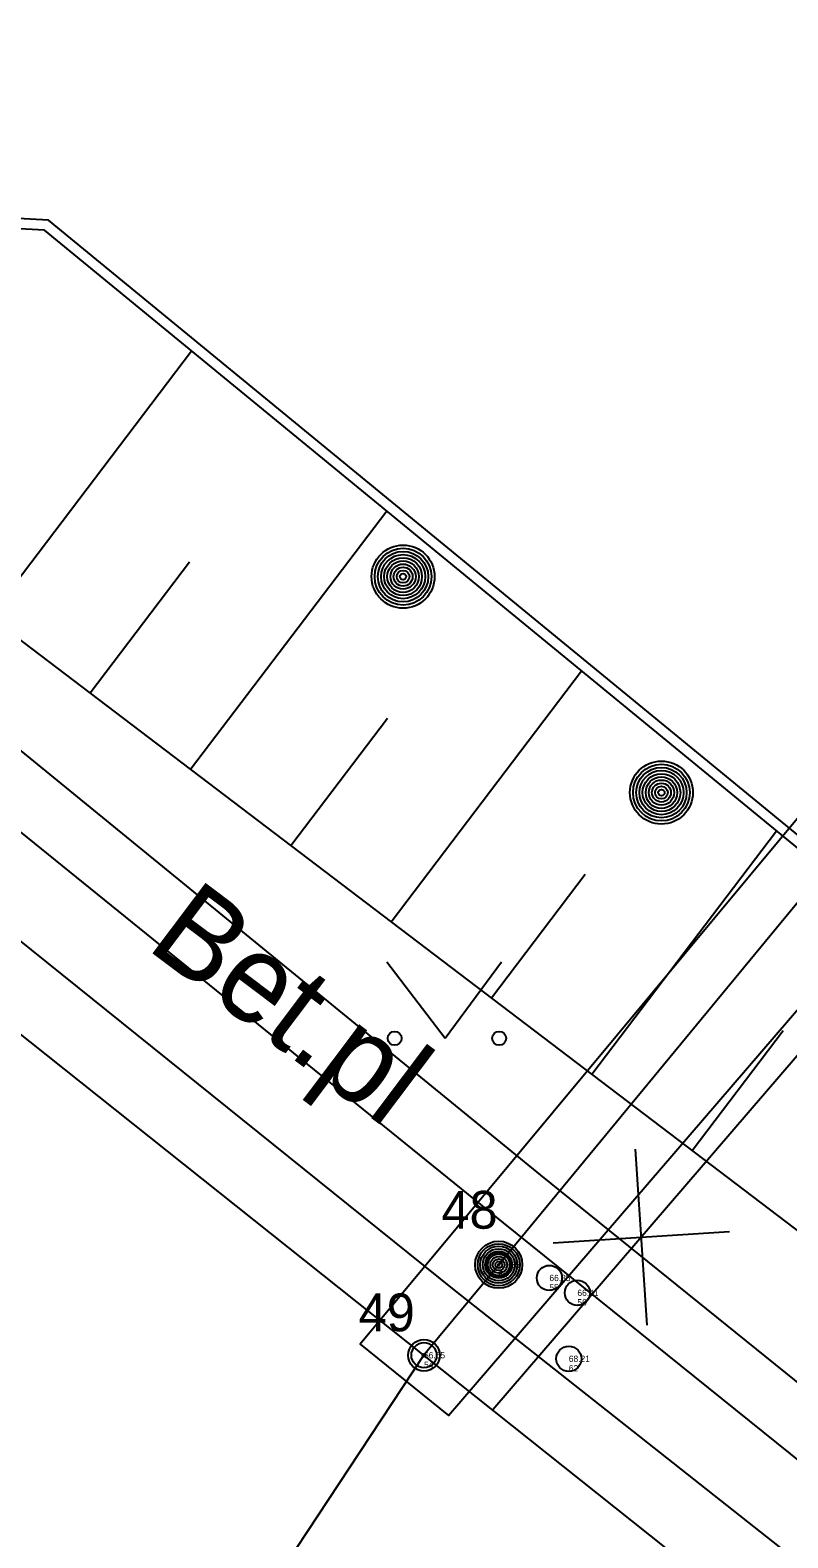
# Model space of a CAD drawing. Extents: x 640663 to 641119, y 6454502 to 6455213.
# Drawn here: x 640885.62 to 640891.63, y 6455025.57 to 6455037.53 of the extents above; entities that cross this region are included whole.
import ezdxf

# ---------------------------------------------------------------- set-up
doc = ezdxf.new("R2010")
doc.units = 0
for name, color, linetype in [('ABIJOONIS', 7, 'Continuous'), ('HALJASTUS', 7, 'Continuous'), ('HOONE', 7, 'Continuous'), ('HOONEDET', 7, 'Continuous'), ('KOORDPUNKT', 7, 'Continuous'), ('MOOTKORG-EH2000', 7, 'Continuous'), ('MOOTMPUNKT', 7, 'Continuous'), ('MOOTNR', 7, 'Continuous'), ('MOOTPIIR', 7, 'Continuous'), ('RAJATIS', 7, 'Continuous'), ('RELJEEF', 7, 'Continuous'), ('SITRASS', 7, 'Continuous'), ('TEE', 7, 'Continuous'), ('TTRASS', 7, 'Continuous')]:
    doc.layers.add(name, color=color, linetype=linetype)

msp = doc.modelspace()

# ---------------------------------------------------------------- linework, layer by layer
at = {"layer": 'ABIJOONIS'}
msp.add_lwpolyline([(640879.675, 6455024.09), (640886.809, 6455024.09), (640888.744, 6455027.019)], dxfattribs=at)
at = {"layer": 'HALJASTUS'}
for p, q in [((640888.449, 6455030.14), (640888.912, 6455029.533)), ((640888.912, 6455029.533), (640889.358, 6455030.14))]:
    msp.add_line(p, q, dxfattribs=at)
for centre in [(640888.511, 6455029.533), (640889.34, 6455029.533)]:
    msp.add_circle(centre, 0.055, dxfattribs=at)
at = {"layer": 'HOONE'}
msp.add_lwpolyline([(640861.332, 6455033.362), (640895.085, 6455006.498), (640895.68, 6455007.248), (640895.758, 6455007.186), (640902.691, 6455015.918), (640869.219, 6455042.559)], dxfattribs=at)
at = {"layer": 'HOONEDET'}
msp.add_lwpolyline([(640882.636, 6455032.637), (640888.982, 6455027.539), (640893.049, 6455024.326), (640895.251, 6455022.595)], dxfattribs=at)
at = {"layer": 'KOORDPUNKT'}
for radius in [0.125, 0.0125, 0.011, 0.00955, 0.00807, 0.00659, 0.00511, 0.00363, 0.00215]:
    msp.add_circle((640888.744, 6455027.019), radius, dxfattribs=at)
at = {"layer": 'MOOTMPUNKT'}
for centre in [(640889.337, 6455027.737), (640889.739, 6455027.632), (640889.961, 6455027.514), (640888.744, 6455027.019), (640889.893, 6455026.991)]:
    msp.add_circle(centre, 0.1, dxfattribs=at)
at = {"layer": 'MOOTPIIR'}
msp.add_lwpolyline([(640921.076, 6455027.926), (640902.06, 6455043.72), (640888.238, 6455027.106), (640888.939, 6455026.54), (640902.232, 6455041.996), (640920.927, 6455026.503)], dxfattribs=at)
at = {"layer": 'RAJATIS'}
for centre, radius in [((640888.578, 6455033.195), 0.25), ((640888.578, 6455033.195), 0.225), ((640888.578, 6455033.195), 0.2), ((640888.578, 6455033.195), 0.175), ((640888.578, 6455033.195), 0.15), ((640888.578, 6455033.195), 0.125), ((640888.578, 6455033.195), 0.1), ((640888.578, 6455033.195), 0.075), ((640888.578, 6455033.195), 0.05), ((640888.578, 6455033.195), 0.025), ((640890.628, 6455031.482), 0.25), ((640890.628, 6455031.482), 0.225), ((640890.628, 6455031.482), 0.2), ((640890.628, 6455031.482), 0.175), ((640890.628, 6455031.482), 0.15), ((640890.628, 6455031.482), 0.125), ((640890.628, 6455031.482), 0.1), ((640890.628, 6455031.482), 0.075), ((640890.628, 6455031.482), 0.05), ((640890.628, 6455031.482), 0.025)]:
    msp.add_circle(centre, radius, dxfattribs=at)
at = {"layer": 'RELJEEF'}
for points in [[(640885.298, 6455032.878), (640886.9, 6455034.987)], [(640896.022, 6455023.975), (640896.043, 6455024.424), (640894.481, 6455025.902), (640884.365, 6455033.586), (640883.673, 6455034.042)], [(640886.89, 6455031.668), (640888.448, 6455033.718)], [(640886.094, 6455032.273), (640886.884, 6455033.313)], [(640888.483, 6455030.458), (640889.995, 6455032.449)], [(640887.687, 6455031.063), (640888.454, 6455032.073)], [(640890.076, 6455029.248), (640891.542, 6455031.179)], [(640889.279, 6455029.853), (640890.024, 6455030.834)], [(640890.872, 6455028.643), (640891.594, 6455029.594)]]:
    msp.add_lwpolyline(points, dxfattribs=at)
at = {"layer": 'SITRASS'}
for p, q in [((640890.514, 6455027.258), (640890.423, 6455028.655)), ((640889.77, 6455027.911), (640891.167, 6455028.002))]:
    msp.add_line(p, q, dxfattribs=at)
msp.add_lwpolyline([(640904.59, 6455044.38), (640889.289, 6455026.585)], dxfattribs=at)
at = {"layer": 'TEE'}
for points in [[(640897.504, 6455025.644), (640897.362, 6455026.236), (640897.308, 6455026.45), (640885.734, 6455035.944), (640884.594, 6455036.005)], [(640897.582, 6455025.663), (640897.44, 6455026.255), (640897.379, 6455026.495), (640885.764, 6455036.022), (640884.598, 6455036.085)], [(640895.468, 6455023.661), (640895.255, 6455023.357), (640893.495, 6455024.755), (640889.376, 6455028.07), (640883.152, 6455033.103), (640883.438, 6455033.531), (640889.669, 6455028.448), (640893.775, 6455025.134), (640895.468, 6455023.661)]]:
    msp.add_lwpolyline(points, dxfattribs=at)
at = {"layer": 'TTRASS'}
msp.add_lwpolyline([(640920.155, 6455027.834), (640910.913, 6455035.481), (640902.907, 6455042.086), (640902.212, 6455042.66), (640902.038, 6455042.652), (640901.484, 6455042.011), (640893.658, 6455032.971), (640889.337, 6455027.737), (640888.744, 6455027.019)], dxfattribs=at)
for radius in [0.187, 0.167, 0.147, 0.127, 0.107, 0.0866, 0.0666, 0.0465, 0.0265, 0.00639]:
    msp.add_circle((640889.337, 6455027.737), radius, dxfattribs=at)

# ---------------------------------------------------------------- texts
at = {"layer": 'KOORDPUNKT'}
for s, p in [('48', (640888.882, 6455028.023)), ('49', (640888.225, 6455027.209))]:
    msp.add_text(s, height=0.3, dxfattribs=at).set_placement(p)
at = {"layer": 'MOOTKORG-EH2000'}
for s, p in [('66.55', (640889.337, 6455027.712)), ('66.35', (640889.739, 6455027.607)), ('66.41', (640889.961, 6455027.489)), ('66.55', (640888.744, 6455026.994)), ('68.21', (640889.893, 6455026.966))]:
    msp.add_text(s, height=0.05, dxfattribs=at).set_placement(p)
at = {"layer": 'MOOTNR'}
for s, p in [('54', (640889.337, 6455027.637)), ('55', (640889.739, 6455027.532)), ('56', (640889.961, 6455027.414)), ('54', (640888.744, 6455026.919)), ('62', (640889.893, 6455026.891))]:
    msp.add_text(s, height=0.05, dxfattribs=at).set_placement(p)
at = {"layer": 'TEE'}
msp.add_text('Bet.pl', height=0.7, rotation=323.0214, dxfattribs=at).set_placement((640886.528, 6455030.253))

doc.saveas('drawing.dxf')
